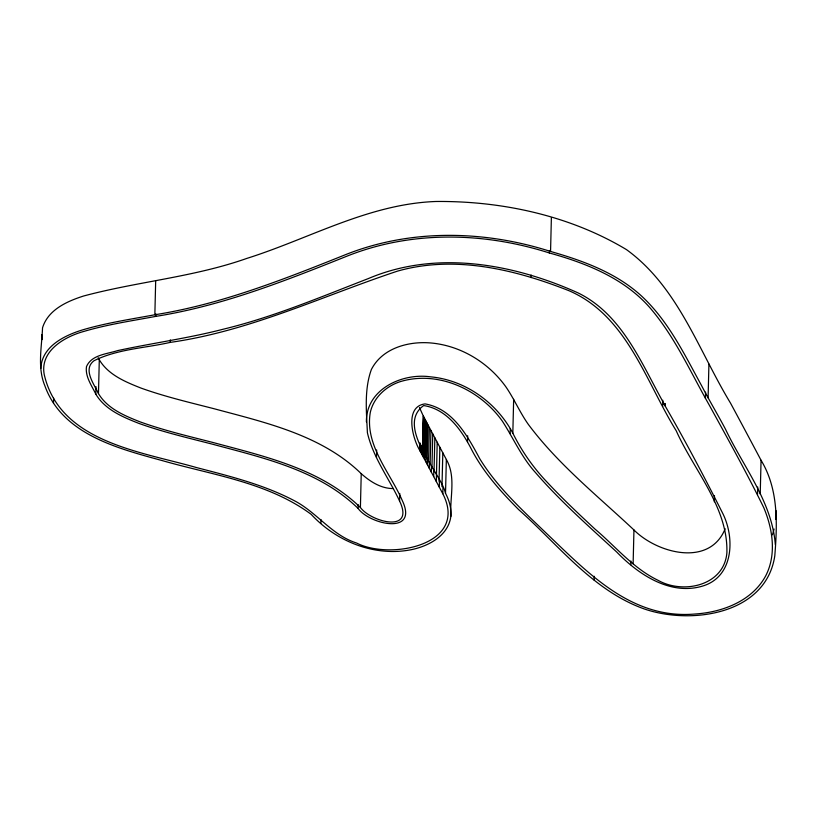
<?xml version="1.0" encoding="UTF-8"?>
<svg xmlns="http://www.w3.org/2000/svg" width="817" height="817" viewBox="0 0 817 817"><rect width="100%" height="100%" fill="white"/><g stroke="black" fill="none" stroke-linecap="round" stroke-linejoin="round"><path stroke-width="1.23" d="M450.851 516.385C451.566 508.348 449.248 500.382 445.52 493.315C441.68 474.064 394.815 426.229 423.676 405.559C446.94 409.051 462.065 430.682 471.95 450.29C483.817 472.747 500.933 491.803 518.744 509.696C558.552 544.949 592.866 590.722 644.46 609.012C691.172 625.066 766.08 614.486 774.802 555.785C777.375 523.401 778.56 489.117 761.056 460.267C750.925 441.18 740.774 422.113 730.51 403.108C698.525 350.36 678.141 287.033 626.476 249.614C569.776 215.535 501.75 200.87 436.033 201.482C368.794 203.852 309.531 238.656 246.734 258.438C193.843 277.116 137.532 281.548 83.61 296.009C67.025 301.299 48.04 309.755 42.535 327.811C41.81 346.908 37.225 367.466 44.843 385.747C62.317 434.664 118.383 448.553 163.237 460.88C213.451 475.188 268.242 482.541 311.216 514.373C336.216 541.395 374.237 556.908 410.982 549.749C428.384 546.287 448.37 535.819 450.851 516.385C449.636 497.624 456.295 476.852 446.348 459.491L423.339 416.149L419.458 407.509M53.493 403.098L53.616 398.083M663.618 403.353C684.483 439.209 703.968 476.24 722.698 513.321C734.738 537.218 733.891 575.178 704.468 585.472C671.554 596.624 638.853 574.954 616.855 552.149C588.934 526.434 560.278 501.26 535.411 472.492C521.654 457.306 513.454 438.372 502.465 421.317C480.202 389.75 438.075 369.958 399.962 381.733C385.879 386.39 373.655 397.542 370.315 412.34C364.556 445.173 390.169 472.522 402.281 500.545C418.866 535.543 369.692 524.606 358.091 508.429C318.906 470.173 263.299 457.888 212.134 444.101C187.481 437.779 162.644 431.948 138.665 423.318C122.621 416.976 105.056 409.664 95.824 394.162L96.008 386.645M725.169 528.752C709.544 567.498 656.919 553.191 633.951 529.957C597.697 495.95 558.164 464.403 528.272 424.319C519.847 412.411 514.159 398.859 505.886 386.85C488.566 362.666 461.074 345.795 431.294 343.007C408.817 340.924 382.315 347.971 371.378 369.509C364.086 389.535 366.465 411.829 367.405 432.755C373.083 457.53 388.943 478.282 399.574 500.995C415.24 533.756 370.989 521.992 360.409 507.5C320.877 468.917 264.82 456.427 213.176 442.538C188.666 436.247 163.962 430.457 140.115 421.878C124.531 415.71 107.436 408.674 98.469 393.6L99.296 359.776L98.193 357.713M40.85 368.426C41.687 346.531 64.431 335.399 82.783 329.833C106.353 322.878 130.73 319.253 154.852 314.759L155.679 280.936M419.519 449.861L442.814 493.764C469.111 545.021 390.169 560.309 356.58 543.029C331.722 535.155 316.771 512.239 294.202 500.637C263.574 484.532 229.72 476.209 196.448 467.549C140.616 451.474 59.774 442.16 44.22 374.503C39.788 350.85 64.706 336.614 84.141 331.345C107.568 324.441 131.792 320.856 155.761 316.393L155.822 313.881M98.469 393.6C94.19 384.194 82.548 369.386 93.975 360.757C117.536 349.012 144.854 348.175 170.202 342.394L170.263 339.882M320.867 523.278L320.958 519.52M358.091 508.429L358.183 504.671M360.409 507.5L361.237 473.676C321.704 435.093 265.637 422.603 214.003 408.714C189.493 402.424 164.789 396.633 140.943 388.055C125.358 381.886 108.252 374.84 99.296 359.776M376.484 457.489L376.668 449.973M399.574 500.995L399.758 493.478M419.877 450.535L419.989 442.906M420.132 451.035L420.316 443.519M420.5 451.719L420.653 445.459M420.99 452.638L421.174 445.122M421.613 453.823L421.797 446.307M422.399 455.294L423.339 416.149M422.563 450.055L423.39 416.231M422.818 450.555L423.645 416.731M423.186 451.239L424.013 417.416M423.349 457.091L423.533 449.575M423.676 452.158L424.503 418.335M424.299 453.343L425.126 419.519M424.493 459.256L424.646 452.986M425.085 454.814L425.912 420.99M425.851 461.799L426.862 422.787M427.189 458.776L428.016 424.952M427.434 464.781L427.577 458.511M428.537 461.319L429.364 427.495M429.252 468.212L429.405 461.942M430.12 464.301L430.947 430.477M431.325 472.124L431.478 465.864M431.938 467.733L432.765 433.909M433.684 476.566L433.837 470.306M434.021 471.644L434.848 437.82M436.339 481.57L437.197 442.263M439.025 481.09L439.852 447.267M439.301 487.146L439.454 480.886M441.987 486.666L442.814 452.843M442.814 493.764L442.967 487.504M445.52 493.315L446.348 459.491M467.508 442.017L467.661 435.757M510.165 433.684L510.288 428.68M170.202 342.394C249.665 331.191 322.184 296.122 397.542 271.111C454.722 254.863 515.078 269.447 568.928 290.689C626.884 315.638 645.491 381.008 676.241 430.804C693.97 470.551 728.192 507.326 726.885 552.782C724.138 585.789 683.053 594.551 658.042 580.305C633.338 568.448 615.661 546.553 595.052 529.14C578.804 514.016 562.617 498.789 547.472 482.541C533.481 467.947 521.797 451.28 512.831 433.163L513.658 399.339M531.07 277.566L531.132 275.063M419.805 450.422C412.626 438.882 404.027 406.519 425.034 403.894C452.965 408.766 467.467 435.921 479.753 458.715C497.41 487.524 522.737 510.472 546.839 533.736C588.567 573.493 631.837 619.582 695.114 614.006C722.422 612.25 751.987 601.138 765.682 575.903C776.701 554.529 772.729 529.069 763.793 507.714C746.687 472.777 727.743 438.749 709.013 404.65C690.968 372.93 675.894 339.096 652.477 310.777C626.721 279.291 587.586 263.544 549.412 252.984L549.473 250.482M775.323 544.582C771.994 501.679 743.368 466.895 725.476 429.17C717.734 414.505 709.176 400.299 701.548 385.583C684.319 354.129 668.245 320.805 641.559 296.04C616.192 272.796 583.124 260.725 550.556 251.452L551.383 217.628M594.082 579.999L594.173 576.24M630.826 564.731L630.918 560.973M633.124 563.781L633.951 529.957M662.648 406.519L662.801 400.259M665.375 403.506L665.314 406.008C642.029 365.036 623.197 315.178 578.293 293.007C513.147 263.625 436.094 249.736 368.232 278.617C320.448 297.102 273.082 317.21 223.112 329.241C188.329 338.258 152.677 343.038 117.597 350.616C106.925 354.037 91.514 354.823 86.479 366.598C85.039 376.657 91.729 385.532 95.824 394.162M705.418 398.42L705.571 392.16M708.094 397.91L708.921 364.086M714.313 501.812L714.466 495.551M757.533 494.54L757.716 487.024M760.229 494.091L761.056 460.267M775.741 519.479L776.15 510.758M366.404 421.878C365.893 389.362 402.066 372.756 430.467 376.831C465.271 380.007 496.562 402.577 512.831 433.163M774.107 529.048L772.433 534.818M154.852 314.759C220.631 304.343 282.692 279.771 344.192 255.2C409.817 228.648 483.705 230.118 550.556 251.452M155.761 316.393C221.734 305.926 284.01 281.314 345.693 256.671C410.471 230.414 483.419 231.895 549.412 252.984M393.222 488.556C380.998 488.648 370.05 481.53 361.237 473.676M41.677 334.602L42.127 339.576"/></g></svg>
